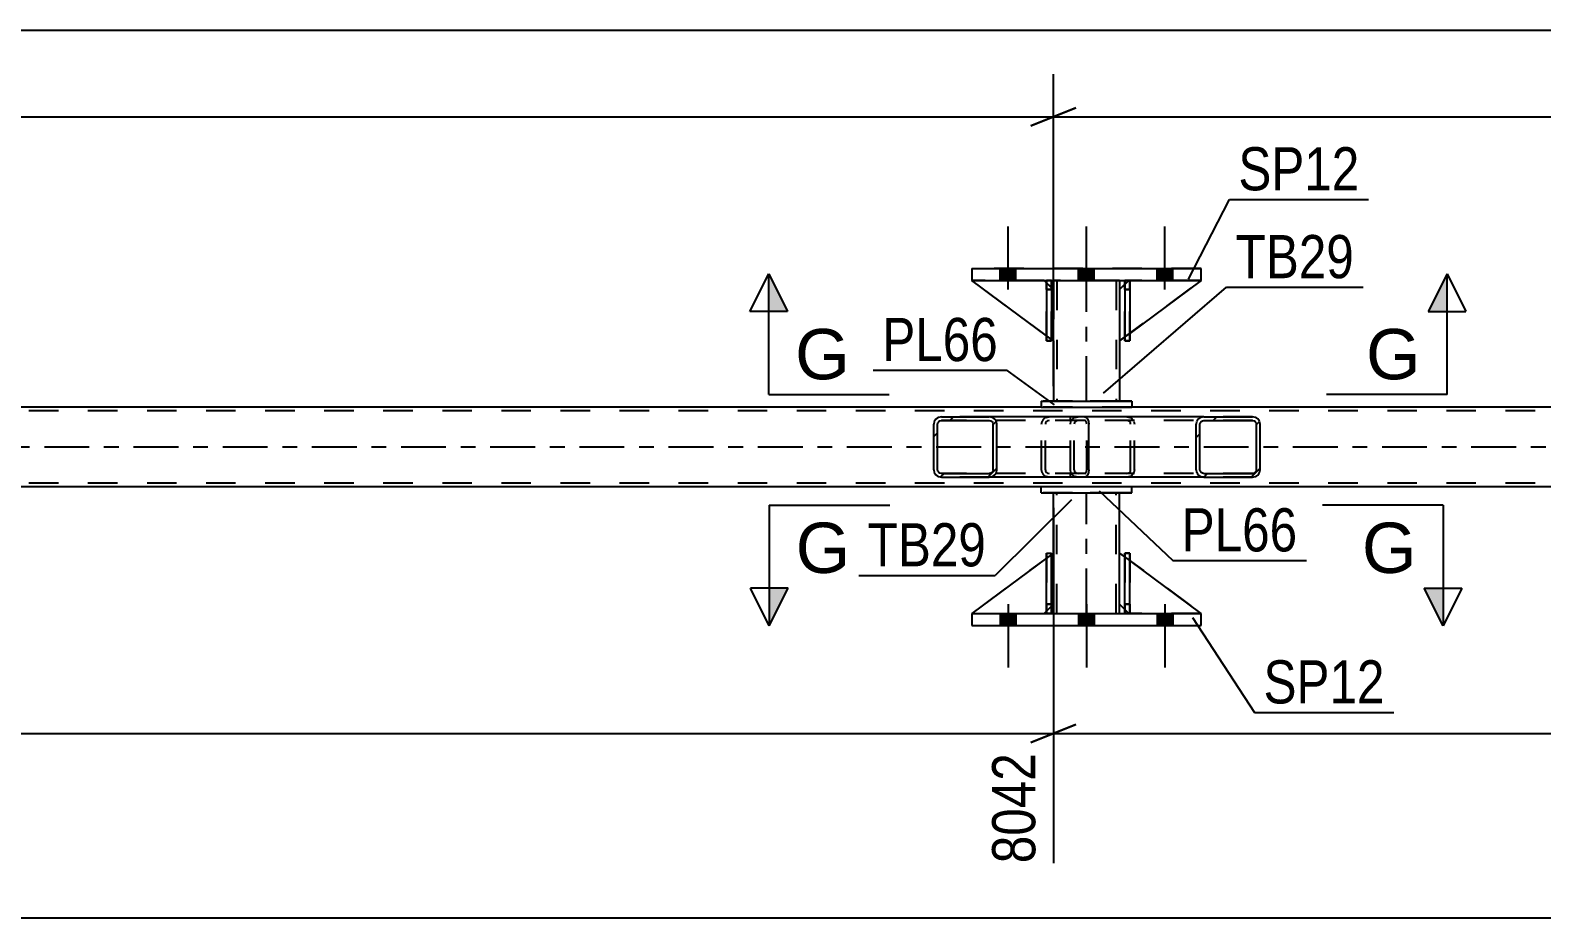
# Model space of a CAD drawing. Header units: millimetres. Extents: x 0 to 841, y 0 to 594.
# Drawn here: x 256.2 to 356.5, y 234.3 to 293.2 of the extents above; entities that cross this region are included whole.
import ezdxf

# ---------------------------------------------------------------- set-up
doc = ezdxf.new("R2010")
doc.units = ezdxf.units.MM
doc.linetypes.add('DXK_LINE_DOT2', pattern=[3.9198, 1.9599, -1.9599])
doc.linetypes.add('DXK_LINE_DOT3', pattern=[5.9187, 2.979, -0.9799, 0.9799, -0.9799])
doc.styles.add('Arial', font='arial.ttf', dxfattribs={"height": 0.2})
doc.styles.add('Arial Narrow', font='ARIALN.TTF', dxfattribs={"height": 0.2})

# ---------------------------------------------------------------- blocks, each defined once
blk = doc.blocks.new('Bolt-232924665-3500 - 3479')
at = {"linetype": 'Continuous'}
for points in [[(320.56, 276.58), (321.6, 276.58), (321.6, 277.38), (320.56, 277.38)], [(320.56, 276.58), (321.6, 276.58), (321.6, 277.38), (320.56, 277.38)], [(320.56, 276.58), (321.6, 276.58), (321.6, 277.38), (320.56, 277.38)], [(325.76, 276.58), (326.8, 276.58), (326.8, 277.38), (325.76, 277.38)], [(325.76, 276.58), (326.8, 276.58), (326.8, 277.38), (325.76, 277.38)], [(330.96, 276.58), (332, 276.58), (332, 277.38), (330.96, 277.38)], [(330.96, 276.58), (332, 276.58), (332, 277.38), (330.96, 277.38)], [(330.96, 276.58), (332, 276.58), (332, 277.38), (330.96, 277.38)]]:
    blk.add_hatch(color=1, dxfattribs=at).paths.add_polyline_path(points)
at = {"color": 1, "linetype": 'Continuous'}
for p, q in [((321.08, 275.98), (321.08, 280.18)), ((321.08, 275.98), (321.08, 280.18)), ((321.08, 275.98), (321.08, 280.18)), ((326.28, 275.98), (326.28, 280.18)), ((326.28, 275.98), (326.28, 280.18)), ((331.48, 275.98), (331.48, 280.18)), ((331.48, 275.98), (331.48, 280.18)), ((331.48, 275.98), (331.48, 280.18)), ((320.56, 276.58), (320.56, 277.38)), ((320.56, 276.58), (320.56, 277.38)), ((320.56, 276.58), (320.56, 277.38)), ((321.6, 276.58), (321.6, 277.38)), ((321.6, 276.58), (321.6, 277.38)), ((321.6, 276.58), (321.6, 277.38)), ((325.76, 276.58), (325.76, 277.38)), ((325.76, 276.58), (325.76, 277.38)), ((326.8, 276.58), (326.8, 277.38)), ((326.8, 276.58), (326.8, 277.38)), ((330.96, 276.58), (330.96, 277.38)), ((330.96, 276.58), (330.96, 277.38)), ((330.96, 276.58), (330.96, 277.38)), ((332, 276.58), (332, 277.38)), ((332, 276.58), (332, 277.38)), ((332, 276.58), (332, 277.38))]:
    blk.add_line(p, q, dxfattribs=at)
blk = doc.blocks.new('Bolt-232924665-3501 - 3479')
at = {"linetype": 'Continuous'}
for points in [[(321.6, 254.5), (320.56, 254.5), (320.56, 253.7), (321.6, 253.7)], [(321.6, 254.5), (320.56, 254.5), (320.56, 253.7), (321.6, 253.7)], [(321.6, 254.5), (320.56, 254.5), (320.56, 253.7), (321.6, 253.7)], [(326.8, 254.5), (325.76, 254.5), (325.76, 253.7), (326.8, 253.7)], [(326.8, 254.5), (325.76, 254.5), (325.76, 253.7), (326.8, 253.7)], [(332, 254.5), (330.96, 254.5), (330.96, 253.7), (332, 253.7)], [(332, 254.5), (330.96, 254.5), (330.96, 253.7), (332, 253.7)], [(332, 254.5), (330.96, 254.5), (330.96, 253.7), (332, 253.7)]]:
    blk.add_hatch(color=1, dxfattribs=at).paths.add_polyline_path(points)
at = {"color": 1, "linetype": 'Continuous'}
for p, q in [((321.08, 255.1), (321.08, 250.9)), ((321.08, 255.1), (321.08, 250.9)), ((321.08, 255.1), (321.08, 250.9)), ((326.28, 255.1), (326.28, 250.9)), ((326.28, 255.1), (326.28, 250.9)), ((331.48, 255.1), (331.48, 250.9)), ((331.48, 255.1), (331.48, 250.9)), ((331.48, 255.1), (331.48, 250.9)), ((320.56, 254.5), (320.56, 253.7)), ((320.56, 254.5), (320.56, 253.7)), ((320.56, 254.5), (320.56, 253.7)), ((321.6, 254.5), (321.6, 253.7)), ((321.6, 254.5), (321.6, 253.7)), ((321.6, 254.5), (321.6, 253.7)), ((325.76, 254.5), (325.76, 253.7)), ((325.76, 254.5), (325.76, 253.7)), ((326.8, 254.5), (326.8, 253.7)), ((326.8, 254.5), (326.8, 253.7)), ((330.96, 254.5), (330.96, 253.7)), ((330.96, 254.5), (330.96, 253.7)), ((330.96, 254.5), (330.96, 253.7)), ((332, 254.5), (332, 253.7)), ((332, 254.5), (332, 253.7)), ((332, 254.5), (332, 253.7))]:
    blk.add_line(p, q, dxfattribs=at)
blk = doc.blocks.new('Part-232924665-3573 - 3479')
at = {"color": 7, "linetype": 'DXK_LINE_DOT2'}
for p, q in [((724.51, 267.94), (61.8, 267.94)), ((329.28, 268.18), (323.28, 268.18)), ((724.51, 263.14), (61.8, 263.14))]:
    blk.add_line(p, q, dxfattribs=at)
at = {"color": 2, "linetype": 'Continuous'}
for p, q in [((323.28, 268.18), (159.01, 268.18)), ((578.69, 268.18), (329.28, 268.18)), ((578.69, 262.9), (61.8, 262.9))]:
    blk.add_line(p, q, dxfattribs=at)
at = {"color": 7, "linetype": 'DXK_LINE_DOT3'}
blk.add_line((61.8, 265.54), (724.17, 265.54), dxfattribs=at)
blk = doc.blocks.new('Part-232924665-3678 - 3479')
at = {"color": 2, "linetype": 'Continuous'}
for p, q in [((323.28, 268.58), (329.28, 268.58)), ((323.28, 268.58), (323.28, 268.18)), ((323.28, 268.18), (329.28, 268.18)), ((329.28, 268.58), (329.28, 268.18))]:
    blk.add_line(p, q, dxfattribs=at)
at = {"color": 7, "linetype": 'DXK_LINE_DOT2'}
for p, q in [((323.28, 268.58), (323.28, 268.58)), ((329.28, 268.58), (323.28, 268.58)), ((323.28, 268.18), (329.28, 268.18)), ((329.28, 268.58), (329.28, 268.58))]:
    blk.add_line(p, q, dxfattribs=at)
blk = doc.blocks.new('Part-232924665-3690 - 3479')
at = {"linetype": 'Continuous'}
h = blk.add_hatch(dxfattribs=at)
h.set_pattern_fill('', scale=0.7, style=0, pattern_type=0)
h.set_pattern_definition([(45, (320.295, 267.2436), (-1.57154, 1.57154), [])])
h.paths.add_polyline_path([(320.33, 267.06), (320.3, 267.24), (320.19, 267.4), (320.02, 267.5), (319.83, 267.54), (316.65, 267.54), (316.45, 267.5), (316.29, 267.4), (316.18, 267.24), (316.14, 267.06), (316.14, 264.02), (316.18, 263.84), (316.29, 263.68), (316.45, 263.58), (316.65, 263.54), (319.83, 263.54), (320.02, 263.58), (320.19, 263.68), (320.3, 263.84), (320.33, 264.02)])
h.paths.add_polyline_path([(320.06, 263.93), (320.01, 263.85), (319.93, 263.8), (319.83, 263.78), (316.65, 263.78), (316.55, 263.8), (316.47, 263.85), (316.41, 263.93), (316.39, 264.02), (316.39, 267.06), (316.41, 267.15), (316.47, 267.23), (316.55, 267.28), (316.65, 267.3), (319.83, 267.3), (319.93, 267.28), (320.01, 267.23), (320.06, 267.15), (320.08, 267.06), (320.08, 264.02)])
at = {"color": 2, "linetype": 'Continuous'}
for p, q in [((316.18, 267.24), (316.14, 267.06)), ((316.14, 264.02), (316.14, 267.06)), ((316.39, 267.06), (316.41, 267.15)), ((316.39, 264.02), (316.39, 267.06)), ((316.41, 267.15), (316.47, 267.23)), ((316.65, 267.54), (316.45, 267.5)), ((316.47, 267.23), (316.55, 267.28)), ((316.55, 267.28), (316.65, 267.3)), ((316.65, 267.54), (319.83, 267.54)), ((316.65, 267.3), (319.83, 267.3)), ((326.16, 267.54), (319.83, 267.54)), ((320.02, 267.5), (319.83, 267.54)), ((319.83, 267.3), (319.93, 267.28)), ((319.93, 267.28), (320.01, 267.23)), ((320.01, 267.23), (320.06, 267.15)), ((320.06, 267.15), (320.08, 267.06)), ((320.08, 264.02), (320.08, 267.06)), ((320.33, 267.06), (320.3, 267.24)), ((320.33, 264.02), (320.33, 267.06)), ((326.16, 267.54), (326.27, 267.5)), ((326.27, 267.5), (326.35, 267.4)), ((326.35, 267.4), (326.41, 267.24)), ((326.41, 267.24), (326.43, 267.06)), ((326.43, 264.02), (326.43, 267.06)), ((316.14, 264.02), (316.18, 263.84)), ((316.41, 263.93), (316.39, 264.02)), ((316.47, 263.85), (316.41, 263.93)), ((316.55, 263.8), (316.47, 263.85)), ((320.01, 263.85), (319.93, 263.8)), ((320.06, 263.93), (320.01, 263.85)), ((320.08, 264.02), (320.06, 263.93)), ((320.3, 263.84), (320.33, 264.02)), ((326.41, 263.84), (326.35, 263.68)), ((326.43, 264.02), (326.41, 263.84)), ((316.45, 263.58), (316.65, 263.54)), ((316.65, 263.78), (316.55, 263.8)), ((316.65, 263.78), (319.83, 263.78)), ((316.65, 263.54), (319.83, 263.54)), ((319.93, 263.8), (319.83, 263.78)), ((319.83, 263.54), (320.02, 263.58)), ((326.16, 263.54), (319.83, 263.54)), ((326.27, 263.58), (326.16, 263.54)), ((326.35, 263.68), (326.27, 263.58))]:
    blk.add_line(p, q, dxfattribs=at)
at = {"color": 7, "linetype": 'DXK_LINE_DOT2'}
for p, q in [((319.83, 267.54), (316.65, 267.54)), ((326.16, 267.3), (316.65, 267.3)), ((323.29, 267.06), (323.33, 267.24)), ((323.29, 264.02), (323.29, 267.06)), ((323.56, 267.15), (323.55, 267.06)), ((323.55, 264.02), (323.55, 267.06)), ((323.62, 267.23), (323.56, 267.15)), ((323.6, 267.5), (323.8, 267.54)), ((323.7, 267.28), (323.62, 267.23)), ((323.8, 267.3), (323.7, 267.28)), ((325.21, 267.3), (325.21, 267.54)), ((326.21, 267.28), (326.16, 267.3)), ((326.26, 267.23), (326.21, 267.28)), ((326.29, 267.15), (326.26, 267.23)), ((326.3, 267.06), (326.29, 267.15)), ((326.3, 264.02), (326.3, 267.06)), ((323.33, 263.84), (323.29, 264.02)), ((323.55, 264.02), (323.56, 263.93)), ((323.56, 263.93), (323.62, 263.85)), ((323.62, 263.85), (323.7, 263.8)), ((326.21, 263.8), (326.26, 263.85)), ((326.26, 263.85), (326.29, 263.93)), ((326.29, 263.93), (326.3, 264.02)), ((326.16, 263.78), (316.65, 263.78)), ((319.83, 263.54), (316.65, 263.54)), ((323.8, 263.54), (323.6, 263.58)), ((323.7, 263.8), (323.8, 263.78)), ((325.21, 263.54), (325.21, 263.78)), ((326.16, 263.78), (326.21, 263.8))]:
    blk.add_line(p, q, dxfattribs=at)
at = {"color": 2, "linetype": 'Continuous'}
for centre, start, end in [((316.63, 267.04), 111.1941, 156.1506), ((319.85, 267.04), 23.8494, 68.8059), ((316.63, 264.04), 203.8494, 248.8059), ((319.85, 264.04), 291.1941, 336.1506)]:
    blk.add_arc(centre, 0.492, start, end, dxfattribs=at)
at = {"color": 7, "linetype": 'DXK_LINE_DOT2'}
for centre, start, end in [((323.78, 267.04), 111.1941, 156.1506), ((323.78, 264.04), 203.8494, 248.8059)]:
    blk.add_arc(centre, 0.492, start, end, dxfattribs=at)
blk = doc.blocks.new('Part-232924665-3707 - 3479')
at = {"color": 2, "linetype": 'Continuous'}
for p, q in [((324.08, 276.58), (324.08, 275.98)), ((328.48, 276.58), (328.48, 275.98)), ((324.08, 272.58), (324.08, 268.58)), ((328.48, 272.58), (328.48, 268.58))]:
    blk.add_line(p, q, dxfattribs=at)
at = {"color": 7, "linetype": 'DXK_LINE_DOT2'}
for p, q in [((328.48, 276.58), (324.08, 276.58)), ((324.08, 275.98), (324.08, 272.58)), ((324.32, 276.58), (324.32, 268.58)), ((328.24, 276.58), (328.24, 268.58)), ((328.48, 275.98), (328.48, 272.58)), ((328.48, 268.58), (324.08, 268.58))]:
    blk.add_line(p, q, dxfattribs=at)
at = {"color": 7, "linetype": 'DXK_LINE_DOT3'}
blk.add_line((326.28, 268.58), (326.28, 276.58), dxfattribs=at)
blk = doc.blocks.new('Part-232924665-3709 - 3479')
at = {"color": 7, "linetype": 'DXK_LINE_DOT2'}
for p, q in [((328.83, 275.98), (328.83, 276.58)), ((328.83, 276.58), (328.83, 276.58)), ((328.83, 276.58), (328.83, 272.58)), ((329.15, 276.58), (328.83, 276.58)), ((328.83, 272.58), (328.83, 275.98)), ((328.83, 275.98), (329.15, 275.98)), ((329.15, 275.98), (329.15, 276.58)), ((329.15, 272.58), (329.15, 276.58)), ((329.15, 275.98), (329.15, 272.58)), ((328.83, 272.58), (329.15, 272.58))]:
    blk.add_line(p, q, dxfattribs=at)
blk = doc.blocks.new('Part-232924665-3710 - 3479')
at = {"color": 7, "linetype": 'DXK_LINE_DOT2'}
for p, q in [((323.63, 275.98), (323.63, 276.58)), ((323.63, 276.58), (323.63, 276.58)), ((323.63, 276.58), (323.63, 272.58)), ((323.95, 276.58), (323.63, 276.58)), ((323.63, 272.58), (323.63, 275.98)), ((323.63, 275.98), (323.95, 275.98)), ((323.95, 275.98), (323.95, 276.58)), ((323.95, 272.58), (323.95, 276.58)), ((323.95, 275.98), (323.95, 272.58)), ((323.63, 272.58), (323.95, 272.58))]:
    blk.add_line(p, q, dxfattribs=at)
blk = doc.blocks.new('Part-232924665-3715 - 3479')
at = {"color": 2, "linetype": 'Continuous'}
for p, q in [((318.68, 254.5), (318.68, 253.7)), ((318.68, 254.5), (333.88, 254.5)), ((333.88, 253.7), (333.88, 254.5)), ((318.68, 253.7), (333.88, 253.7))]:
    blk.add_line(p, q, dxfattribs=at)
at = {"color": 7, "linetype": 'DXK_LINE_DOT2'}
for p, q in [((318.68, 254.5), (333.88, 254.5)), ((318.68, 253.7), (333.88, 253.7))]:
    blk.add_line(p, q, dxfattribs=at)
blk = doc.blocks.new('Part-232924665-3720 - 3479')
at = {"color": 2, "linetype": 'Continuous'}
for p, q in [((318.68, 277.38), (333.88, 277.38)), ((318.68, 277.38), (318.68, 276.58)), ((333.88, 276.58), (333.88, 277.38)), ((318.68, 276.58), (333.88, 276.58))]:
    blk.add_line(p, q, dxfattribs=at)
at = {"color": 7, "linetype": 'DXK_LINE_DOT2'}
for p, q in [((333.88, 277.38), (318.68, 277.38)), ((318.68, 276.58), (333.88, 276.58))]:
    blk.add_line(p, q, dxfattribs=at)
blk = doc.blocks.new('Part-232924665-3725 - 3479')
at = {"color": 2, "linetype": 'Continuous'}
for p, q in [((324.08, 258.5), (324.08, 262.5)), ((328.48, 258.5), (328.48, 262.5)), ((324.08, 254.5), (324.08, 255.1)), ((328.48, 254.5), (328.48, 255.1))]:
    blk.add_line(p, q, dxfattribs=at)
at = {"color": 7, "linetype": 'DXK_LINE_DOT2'}
for p, q in [((328.48, 262.5), (324.08, 262.5)), ((324.32, 254.5), (324.32, 262.5)), ((328.24, 254.5), (328.24, 262.5)), ((324.08, 255.1), (324.08, 258.5)), ((328.48, 255.1), (328.48, 258.5)), ((324.08, 254.5), (328.48, 254.5))]:
    blk.add_line(p, q, dxfattribs=at)
at = {"color": 7, "linetype": 'DXK_LINE_DOT3'}
blk.add_line((326.28, 254.5), (326.28, 262.5), dxfattribs=at)
blk = doc.blocks.new('Part-232924665-3730 - 3479')
at = {"color": 2, "linetype": 'Continuous'}
for p, q in [((329.28, 262.9), (323.28, 262.9)), ((323.28, 262.5), (323.28, 262.9)), ((329.28, 262.5), (329.28, 262.9)), ((323.28, 262.5), (329.28, 262.5))]:
    blk.add_line(p, q, dxfattribs=at)
at = {"color": 7, "linetype": 'DXK_LINE_DOT2'}
for p, q in [((329.28, 262.9), (323.28, 262.9)), ((323.28, 262.9), (323.28, 262.9)), ((329.28, 262.9), (329.28, 262.9)), ((329.28, 262.5), (323.28, 262.5))]:
    blk.add_line(p, q, dxfattribs=at)
blk = doc.blocks.new('Part-232924665-3741 - 3479')
at = {"linetype": 'Continuous'}
h = blk.add_hatch(dxfattribs=at)
h.set_pattern_fill('', scale=0.7, style=0, pattern_type=0)
h.set_pattern_definition([(45, (337.7733, 267.2436), (-1.57154, 1.57154), [])])
h.paths.add_polyline_path([(337.81, 267.06), (337.77, 267.24), (337.66, 267.4), (337.5, 267.5), (337.3, 267.54), (334.07, 267.54), (333.87, 267.5), (333.71, 267.4), (333.59, 267.24), (333.56, 267.06), (333.56, 264.02), (333.59, 263.84), (333.71, 263.68), (333.87, 263.58), (334.07, 263.54), (337.3, 263.54), (337.5, 263.58), (337.66, 263.68), (337.77, 263.84), (337.81, 264.02)])
h.paths.add_polyline_path([(337.54, 263.93), (337.48, 263.85), (337.4, 263.8), (337.3, 263.78), (334.07, 263.78), (333.97, 263.8), (333.89, 263.85), (333.83, 263.93), (333.81, 264.02), (333.81, 267.06), (333.83, 267.15), (333.89, 267.23), (333.97, 267.28), (334.07, 267.3), (337.3, 267.3), (337.4, 267.28), (337.48, 267.23), (337.54, 267.15), (337.56, 267.06), (337.56, 264.02)])
at = {"color": 7, "linetype": 'DXK_LINE_DOT2'}
for p, q in [((325.21, 267.06), (325.25, 267.24)), ((325.21, 264.02), (325.21, 267.06)), ((325.48, 267.15), (325.46, 267.06)), ((325.46, 264.02), (325.46, 267.06)), ((325.54, 267.23), (325.48, 267.15)), ((325.52, 267.5), (325.72, 267.54)), ((325.62, 267.28), (325.54, 267.23)), ((325.72, 267.3), (325.62, 267.28)), ((326.16, 267.54), (325.72, 267.54)), ((337.3, 267.3), (325.72, 267.3)), ((328.95, 267.54), (329.15, 267.5)), ((329.05, 267.28), (328.95, 267.3)), ((329.13, 267.23), (329.05, 267.28)), ((329.19, 267.15), (329.13, 267.23)), ((329.21, 267.06), (329.19, 267.15)), ((329.21, 264.02), (329.21, 267.06)), ((329.42, 267.24), (329.46, 267.06)), ((329.46, 264.02), (329.46, 267.06)), ((337.3, 267.54), (334.07, 267.54)), ((325.25, 263.84), (325.21, 264.02)), ((325.46, 264.02), (325.48, 263.93)), ((325.48, 263.93), (325.54, 263.85)), ((325.54, 263.85), (325.62, 263.8)), ((329.05, 263.8), (329.13, 263.85)), ((329.13, 263.85), (329.19, 263.93)), ((329.19, 263.93), (329.21, 264.02)), ((329.46, 264.02), (329.42, 263.84)), ((325.72, 263.54), (325.52, 263.58)), ((325.62, 263.8), (325.72, 263.78)), ((337.3, 263.78), (325.72, 263.78)), ((326.16, 263.54), (325.72, 263.54)), ((328.95, 263.78), (329.05, 263.8)), ((329.15, 263.58), (328.95, 263.54)), ((337.3, 263.54), (334.07, 263.54))]:
    blk.add_line(p, q, dxfattribs=at)
at = {"color": 2, "linetype": 'Continuous'}
for p, q in [((334.07, 267.54), (326.16, 267.54)), ((333.59, 267.24), (333.56, 267.06)), ((333.56, 264.02), (333.56, 267.06)), ((333.81, 267.06), (333.83, 267.15)), ((333.81, 264.02), (333.81, 267.06)), ((333.83, 267.15), (333.89, 267.23)), ((334.07, 267.54), (333.87, 267.5)), ((333.89, 267.23), (333.97, 267.28)), ((333.97, 267.28), (334.07, 267.3)), ((334.07, 267.54), (337.3, 267.54)), ((334.07, 267.3), (337.3, 267.3)), ((337.5, 267.5), (337.3, 267.54)), ((337.3, 267.3), (337.4, 267.28)), ((337.4, 267.28), (337.48, 267.23)), ((337.48, 267.23), (337.54, 267.15)), ((337.54, 267.15), (337.56, 267.06)), ((337.56, 264.02), (337.56, 267.06)), ((337.81, 267.06), (337.77, 267.24)), ((337.81, 264.02), (337.81, 267.06)), ((333.56, 264.02), (333.59, 263.84)), ((333.83, 263.93), (333.81, 264.02)), ((333.89, 263.85), (333.83, 263.93)), ((333.97, 263.8), (333.89, 263.85)), ((337.48, 263.85), (337.4, 263.8)), ((337.54, 263.93), (337.48, 263.85)), ((337.56, 264.02), (337.54, 263.93)), ((337.77, 263.84), (337.81, 264.02)), ((334.07, 263.54), (326.16, 263.54)), ((333.87, 263.58), (334.07, 263.54)), ((334.07, 263.78), (333.97, 263.8)), ((334.07, 263.78), (337.3, 263.78)), ((334.07, 263.54), (337.3, 263.54)), ((337.4, 263.8), (337.3, 263.78)), ((337.3, 263.54), (337.5, 263.58))]:
    blk.add_line(p, q, dxfattribs=at)
at = {"color": 7, "linetype": 'DXK_LINE_DOT2'}
for centre, start, end in [((325.7, 267.04), 110.7583, 155.68), ((328.97, 267.04), 24.32, 69.2417), ((325.7, 264.04), 204.32, 249.2417), ((328.97, 264.04), 290.7583, 335.68)]:
    blk.add_arc(centre, 0.496, start, end, dxfattribs=at)
at = {"color": 2, "linetype": 'Continuous'}
for centre, start, end in [((334.05, 267.04), 110.7583, 155.68), ((337.32, 267.04), 24.32, 69.2417), ((334.05, 264.04), 204.32, 249.2417), ((337.32, 264.04), 290.7583, 335.68)]:
    blk.add_arc(centre, 0.496, start, end, dxfattribs=at)
blk = doc.blocks.new('Part-232924665-3760 - 3479')
at = {"color": 2, "linetype": 'Continuous'}
for p, q in [((328.83, 276.33), (328.48, 275.98)), ((328.48, 275.98), (328.48, 272.58)), ((333.88, 276.58), (329.15, 273.08)), ((328.83, 272.84), (328.48, 272.58))]:
    blk.add_line(p, q, dxfattribs=at)
at = {"color": 7, "linetype": 'DXK_LINE_DOT2'}
for p, q in [((329.08, 276.58), (328.83, 276.33)), ((333.88, 276.58), (329.08, 276.58)), ((329.15, 273.08), (328.83, 272.84))]:
    blk.add_line(p, q, dxfattribs=at)
blk = doc.blocks.new('Part-232924665-3761 - 3479')
at = {"color": 7, "linetype": 'DXK_LINE_DOT2'}
for p, q in [((329.08, 276.58), (328.48, 275.98)), ((328.48, 272.58), (333.88, 276.58)), ((328.48, 275.98), (328.48, 272.58)), ((333.88, 276.58), (329.08, 276.58))]:
    blk.add_line(p, q, dxfattribs=at)
blk = doc.blocks.new('Part-232924665-3762 - 3479')
at = {"color": 2, "linetype": 'Continuous'}
for p, q in [((323.63, 272.91), (318.68, 276.58)), ((323.63, 276.43), (323.48, 276.58)), ((324.08, 275.98), (323.95, 276.11)), ((324.08, 275.98), (324.08, 275.98)), ((324.08, 272.58), (324.08, 275.98)), ((323.95, 272.67), (324.08, 272.58)), ((324.08, 272.58), (324.08, 272.58))]:
    blk.add_line(p, q, dxfattribs=at)
at = {"color": 7, "linetype": 'DXK_LINE_DOT2'}
for p, q in [((323.48, 276.58), (318.68, 276.58)), ((323.48, 276.58), (324.08, 275.98)), ((323.95, 276.11), (323.63, 276.43)), ((324.08, 275.98), (324.08, 272.58)), ((323.95, 272.67), (323.63, 272.91))]:
    blk.add_line(p, q, dxfattribs=at)
blk = doc.blocks.new('Part-232924665-3763 - 3479')
at = {"color": 7, "linetype": 'DXK_LINE_DOT2'}
for p, q in [((324.08, 272.58), (318.68, 276.58)), ((318.68, 276.58), (323.48, 276.58)), ((323.48, 276.58), (324.08, 275.98)), ((324.08, 275.98), (323.48, 276.58)), ((324.08, 275.98), (324.08, 272.58)), ((324.08, 275.98), (324.08, 275.98)), ((324.08, 275.98), (324.08, 272.58))]:
    blk.add_line(p, q, dxfattribs=at)
blk = doc.blocks.new('Part-232924665-3764 - 3479')
at = {"color": 2, "linetype": 'Continuous'}
for p, q in [((329.15, 276.58), (328.83, 276.58)), ((328.83, 276.58), (328.83, 272.58)), ((329.15, 276.58), (329.15, 276.58)), ((329.15, 276.58), (329.15, 272.58)), ((329.15, 272.58), (328.83, 272.58))]:
    blk.add_line(p, q, dxfattribs=at)
at = {"color": 7, "linetype": 'DXK_LINE_DOT2'}
for p, q in [((328.83, 275.98), (328.83, 276.58)), ((329.15, 275.98), (328.83, 275.98)), ((328.83, 275.98), (328.83, 272.58)), ((329.15, 275.98), (329.15, 276.58)), ((329.15, 276.58), (329.15, 276.58)), ((329.15, 272.58), (329.15, 275.98))]:
    blk.add_line(p, q, dxfattribs=at)
blk = doc.blocks.new('Part-232924665-3765 - 3479')
at = {"color": 2, "linetype": 'Continuous'}
for p, q in [((323.95, 276.58), (323.63, 276.58)), ((323.63, 276.58), (323.63, 272.58)), ((323.95, 276.58), (323.95, 276.58)), ((323.95, 276.58), (323.95, 272.58)), ((323.95, 272.58), (323.63, 272.58))]:
    blk.add_line(p, q, dxfattribs=at)
at = {"color": 7, "linetype": 'DXK_LINE_DOT2'}
for p, q in [((323.63, 275.98), (323.63, 276.58)), ((323.95, 275.98), (323.63, 275.98)), ((323.63, 275.98), (323.63, 272.58)), ((323.95, 275.98), (323.95, 276.58)), ((323.95, 276.58), (323.95, 276.58)), ((323.95, 272.58), (323.95, 275.98))]:
    blk.add_line(p, q, dxfattribs=at)
blk = doc.blocks.new('Part-232924665-3786 - 3479')
at = {"color": 2, "linetype": 'Continuous'}
for p, q in [((328.48, 255.1), (328.48, 258.5)), ((328.83, 258.24), (328.48, 258.5)), ((333.88, 254.5), (329.15, 258)), ((328.83, 254.75), (328.48, 255.1))]:
    blk.add_line(p, q, dxfattribs=at)
at = {"color": 7, "linetype": 'DXK_LINE_DOT2'}
for p, q in [((329.15, 258), (328.83, 258.24)), ((329.08, 254.5), (328.83, 254.75)), ((333.88, 254.5), (329.08, 254.5)), ((333.88, 254.5), (333.88, 254.5)), ((333.88, 254.5), (333.88, 254.5))]:
    blk.add_line(p, q, dxfattribs=at)
blk = doc.blocks.new('Part-232924665-3787 - 3479')
at = {"color": 7, "linetype": 'DXK_LINE_DOT2'}
for p, q in [((328.48, 255.1), (328.48, 258.5)), ((328.48, 258.5), (333.88, 254.5)), ((329.08, 254.5), (328.48, 255.1)), ((333.88, 254.5), (329.08, 254.5))]:
    blk.add_line(p, q, dxfattribs=at)
blk = doc.blocks.new('Part-232924665-3789 - 3479')
at = {"color": 2, "linetype": 'Continuous'}
for p, q in [((323.63, 258.17), (318.68, 254.5)), ((324.08, 258.5), (323.95, 258.41)), ((324.08, 255.1), (324.08, 258.5)), ((324.08, 255.1), (323.95, 254.97)), ((324.08, 255.1), (324.08, 255.1)), ((323.63, 254.65), (323.48, 254.5))]:
    blk.add_line(p, q, dxfattribs=at)
at = {"color": 7, "linetype": 'DXK_LINE_DOT2'}
for p, q in [((323.95, 258.41), (323.63, 258.17)), ((324.08, 255.1), (324.08, 258.5)), ((324.08, 255.1), (323.48, 254.5)), ((323.95, 254.97), (323.63, 254.65)), ((318.68, 254.5), (323.48, 254.5))]:
    blk.add_line(p, q, dxfattribs=at)
blk = doc.blocks.new('Part-232924665-3790 - 3479')
at = {"color": 7, "linetype": 'DXK_LINE_DOT2'}
for p, q in [((324.08, 258.5), (318.68, 254.5)), ((324.08, 255.1), (324.08, 258.5)), ((324.08, 258.5), (324.08, 255.1)), ((323.48, 254.5), (324.08, 255.1)), ((324.08, 255.1), (323.48, 254.5)), ((324.08, 255.1), (324.08, 255.1)), ((318.68, 254.5), (323.48, 254.5))]:
    blk.add_line(p, q, dxfattribs=at)
blk = doc.blocks.new('Part-232924665-3791 - 3479')
at = {"color": 2, "linetype": 'Continuous'}
for p, q in [((328.83, 254.5), (328.83, 258.5)), ((328.83, 258.5), (329.15, 258.5)), ((329.15, 254.5), (329.15, 258.5)), ((328.83, 254.5), (328.83, 254.5)), ((329.15, 254.5), (328.83, 254.5))]:
    blk.add_line(p, q, dxfattribs=at)
at = {"color": 7, "linetype": 'DXK_LINE_DOT2'}
for p, q in [((328.83, 258.5), (328.83, 255.1)), ((329.15, 255.1), (329.15, 258.5)), ((328.83, 255.1), (328.83, 254.5)), ((328.83, 255.1), (329.15, 255.1)), ((329.15, 254.5), (329.15, 255.1)), ((329.15, 254.5), (329.15, 254.5))]:
    blk.add_line(p, q, dxfattribs=at)
blk = doc.blocks.new('Part-232924665-3792 - 3479')
at = {"color": 2, "linetype": 'Continuous'}
for p, q in [((323.63, 254.5), (323.63, 258.5)), ((323.63, 258.5), (323.95, 258.5)), ((323.95, 254.5), (323.95, 258.5)), ((323.63, 254.5), (323.63, 254.5)), ((323.95, 254.5), (323.63, 254.5))]:
    blk.add_line(p, q, dxfattribs=at)
at = {"color": 7, "linetype": 'DXK_LINE_DOT2'}
for p, q in [((323.63, 258.5), (323.63, 255.1)), ((323.95, 255.1), (323.95, 258.5)), ((323.63, 255.1), (323.63, 254.5)), ((323.63, 255.1), (323.95, 255.1)), ((323.95, 254.5), (323.95, 255.1)), ((323.95, 254.5), (323.95, 254.5))]:
    blk.add_line(p, q, dxfattribs=at)
blk = doc.blocks.new('Part-232924665-3793 - 3479')
at = {"color": 7, "linetype": 'DXK_LINE_DOT2'}
for p, q in [((329.15, 258.5), (328.83, 258.5)), ((328.83, 255.1), (328.83, 258.5)), ((328.83, 258.5), (328.83, 254.5)), ((329.15, 258.5), (329.15, 255.1)), ((329.15, 254.5), (329.15, 258.5)), ((329.15, 255.1), (328.83, 255.1)), ((328.83, 254.5), (328.83, 255.1)), ((329.15, 255.1), (329.15, 254.5)), ((329.15, 254.5), (328.83, 254.5)), ((329.15, 254.5), (329.15, 254.5))]:
    blk.add_line(p, q, dxfattribs=at)
blk = doc.blocks.new('Part-232924665-3794 - 3479')
at = {"color": 7, "linetype": 'DXK_LINE_DOT2'}
for p, q in [((323.63, 258.5), (323.95, 258.5)), ((323.63, 255.1), (323.63, 258.5)), ((323.63, 258.5), (323.63, 254.5)), ((323.95, 258.5), (323.95, 255.1)), ((323.95, 254.5), (323.95, 258.41)), ((323.95, 255.1), (323.63, 255.1)), ((323.63, 254.5), (323.63, 255.1)), ((323.95, 255.1), (323.95, 254.5)), ((323.95, 254.5), (323.63, 254.5)), ((323.95, 254.5), (323.95, 254.5))]:
    blk.add_line(p, q, dxfattribs=at)
blk = doc.blocks.new('StraightDimension-232924665-29143 - 3479')
at = {"color": 7, "linetype": 'Continuous'}
for p, q in [((324.08, 269.58), (324.08, 290.29)), ((325.58, 288.04), (322.58, 286.84)), ((324.08, 287.44), (579.49, 287.44))]:
    blk.add_line(p, q, dxfattribs=at)
blk = doc.blocks.new('StraightDimension-232924665-29144 - 3479')
at = {"color": 7, "linetype": 'Continuous'}
for p, q in [((324.08, 269.58), (324.08, 290.29)), ((322.58, 286.84), (325.58, 288.04)), ((153.81, 287.44), (324.08, 287.44))]:
    blk.add_line(p, q, dxfattribs=at)
blk = doc.blocks.new('StraightDimension-232924665-29074 - 3479')
at = {"color": 7, "linetype": 'Continuous'}
for p, q in [((324.08, 261.5), (324.08, 237.92)), ((325.58, 247.13), (322.58, 245.93)), ((324.08, 246.53), (579.49, 246.53))]:
    blk.add_line(p, q, dxfattribs=at)
blk = doc.blocks.new('StraightDimension-232924665-17320 - 3479')
at = {"color": 7, "linetype": 'Continuous'}
blk.add_line((49.06, 234.3), (725.81, 234.3), dxfattribs=at)
blk = doc.blocks.new('StraightDimension-232924665-29075 - 3479')
at = {"color": 7, "linetype": 'Continuous'}
for p, q in [((324.08, 261.5), (324.08, 237.92)), ((322.58, 245.93), (325.58, 247.13)), ((153.81, 246.53), (324.08, 246.53))]:
    blk.add_line(p, q, dxfattribs=at)
at = {"color": 0, "linetype": 'Continuous'}
blk.add_wipeout([(323.48, 245.83), (319.28, 245.83), (319.28, 237.32), (323.48, 237.32)], dxfattribs=at)
at = {"color": 3, "linetype": 'Continuous', "style": 'Arial Narrow'}
blk.add_text('8042', height=2.863, rotation=90.0002, dxfattribs=at).set_placement((322.88, 237.92))
blk = doc.blocks.new('StraightDimension-232924665-29228 - 3479')
at = {"color": 7, "linetype": 'Continuous'}
blk.add_line((49.7, 293.19), (725.18, 293.19), dxfattribs=at)
blk = doc.blocks.new('Mark-232924665-3703 - 3479')
at = {"color": 30, "linetype": 'Continuous'}
for p, q in [((327.41, 269.1), (335.58, 276.14)), ((335.58, 276.14), (344.64, 276.14))]:
    blk.add_line(p, q, dxfattribs=at)
at = {"color": 0}
blk.add_wipeout([(344.04, 276.74), (344.04, 279.74), (336.18, 279.74), (336.18, 276.74)], dxfattribs=at)
blk.add_wipeout([(344.04, 276.74), (344.04, 279.74), (336.18, 279.74), (336.18, 276.74)], dxfattribs=at)
at = {"color": 3, "style": 'Arial Narrow'}
blk.add_text('TB29', height=2.863, dxfattribs=at).set_placement((336.18, 276.74))
blk = doc.blocks.new('Mark-232924665-3674 - 3479')
at = {"color": 30, "linetype": 'Continuous'}
for p in [(312.13, 270.64), (324.16, 268.33)]:
    blk.add_line(p, (321, 270.64), dxfattribs=at)
at = {"color": 0}
blk.add_wipeout([(320.4, 271.24), (320.4, 274.24), (312.73, 274.24), (312.73, 271.24)], dxfattribs=at)
blk.add_wipeout([(320.4, 271.24), (320.4, 274.24), (312.73, 274.24), (312.73, 271.24)], dxfattribs=at)
at = {"color": 3, "style": 'Arial Narrow'}
blk.add_text('PL66', height=2.863, dxfattribs=at).set_placement((312.73, 271.24))
blk = doc.blocks.new('Mark-232924665-3711 - 3479')
at = {"color": 30, "linetype": 'Continuous'}
for p, q in [((333.32, 254.22), (337.43, 247.92)), ((337.43, 247.92), (346.67, 247.92))]:
    blk.add_line(p, q, dxfattribs=at)
at = {"color": 0}
blk.add_wipeout([(346.07, 248.52), (346.07, 251.52), (338.03, 251.52), (338.03, 248.52)], dxfattribs=at)
blk.add_wipeout([(346.07, 248.52), (346.07, 251.52), (338.03, 251.52), (338.03, 248.52)], dxfattribs=at)
at = {"color": 3, "style": 'Arial Narrow'}
blk.add_text('SP12', height=2.863, dxfattribs=at).set_placement((338.03, 248.52))
blk = doc.blocks.new('Mark-232924665-3716 - 3479')
at = {"color": 30, "linetype": 'Continuous'}
for p, q in [((333.04, 276.67), (335.76, 281.97)), ((335.76, 281.97), (345, 281.97))]:
    blk.add_line(p, q, dxfattribs=at)
at = {"color": 0}
blk.add_wipeout([(344.4, 282.57), (344.4, 285.57), (336.36, 285.57), (336.36, 282.57)], dxfattribs=at)
blk.add_wipeout([(344.4, 282.57), (344.4, 285.57), (336.36, 285.57), (336.36, 282.57)], dxfattribs=at)
at = {"color": 3, "style": 'Arial Narrow'}
blk.add_text('SP12', height=2.863, dxfattribs=at).set_placement((336.36, 282.57))
blk = doc.blocks.new('Mark-232924665-3721 - 3479')
at = {"color": 30, "linetype": 'Continuous'}
for p in [(325.28, 262.04), (311.16, 257.02)]:
    blk.add_line(p, (320.21, 257.02), dxfattribs=at)
at = {"color": 0}
blk.add_wipeout([(319.61, 257.62), (319.61, 260.62), (311.76, 260.62), (311.76, 257.62)], dxfattribs=at)
blk.add_wipeout([(319.61, 257.62), (319.61, 260.62), (311.76, 260.62), (311.76, 257.62)], dxfattribs=at)
at = {"color": 3, "style": 'Arial Narrow'}
blk.add_text('TB29', height=2.863, dxfattribs=at).set_placement((311.76, 257.62))
blk = doc.blocks.new('Mark-232924665-3726 - 3479')
at = {"color": 30, "linetype": 'Continuous'}
for p, q in [((327.13, 262.63), (332, 258.01)), ((332, 258.01), (340.88, 258.01))]:
    blk.add_line(p, q, dxfattribs=at)
at = {"color": 0}
blk.add_wipeout([(340.28, 258.61), (340.28, 261.61), (332.6, 261.61), (332.6, 258.61)], dxfattribs=at)
blk.add_wipeout([(340.28, 258.61), (340.28, 261.61), (332.6, 261.61), (332.6, 258.61)], dxfattribs=at)
at = {"color": 3, "style": 'Arial Narrow'}
blk.add_text('PL66', height=2.863, dxfattribs=at).set_placement((332.6, 258.61))
blk = doc.blocks.new('SectionMark-232924665-3934 - 3479')
at = {"linetype": 'Continuous'}
for points in [[(306.44, 274.53), (305.19, 274.53), (305.19, 277.03)], [(350.21, 274.53), (348.96, 274.53), (350.21, 277.03)]]:
    blk.add_hatch(color=6, dxfattribs=at).paths.add_polyline_path(points)
at = {"color": 6, "linetype": 'Continuous'}
for p, q in [((303.94, 274.53), (305.19, 277.03)), ((305.19, 269.03), (305.19, 277.03)), ((305.19, 277.03), (306.44, 274.53)), ((350.21, 277.03), (348.96, 274.53)), ((350.21, 269.03), (350.21, 277.03)), ((350.21, 277.03), (351.46, 274.53)), ((306.44, 274.53), (303.94, 274.53)), ((348.96, 274.53), (351.46, 274.53)), ((305.19, 269.03), (313.19, 269.03)), ((350.21, 269.03), (342.21, 269.03))]:
    blk.add_line(p, q, dxfattribs=at)
at = {"color": 0, "linetype": 'Continuous'}
for points in [[(310.57, 270.03), (310.57, 273.53), (306.94, 273.53), (306.94, 270.03)], [(348.46, 270.03), (348.46, 273.53), (344.83, 273.53), (344.83, 270.03)]]:
    blk.add_wipeout(points, dxfattribs=at)
at = {"color": 3, "linetype": 'Continuous', "style": 'Arial'}
for p in [(306.94, 270.03), (344.83, 270.03)]:
    blk.add_text('G', height=3.34, dxfattribs=at).set_placement(p)
blk = doc.blocks.new('SectionMark-232924665-3938 - 3479')
at = {"linetype": 'Continuous'}
for points in [[(305.23, 256.18), (306.48, 256.18), (305.23, 253.68)], [(348.69, 256.18), (349.94, 256.18), (349.94, 253.68)]]:
    blk.add_hatch(color=6, dxfattribs=at).paths.add_polyline_path(points)
at = {"color": 6, "linetype": 'Continuous'}
for p, q in [((305.23, 261.68), (313.23, 261.68)), ((305.23, 261.68), (305.23, 253.68)), ((349.94, 261.68), (341.94, 261.68)), ((349.94, 261.68), (349.94, 253.68)), ((305.23, 253.68), (303.98, 256.18)), ((306.48, 256.18), (303.98, 256.18)), ((305.23, 253.68), (306.48, 256.18)), ((348.69, 256.18), (351.19, 256.18)), ((349.94, 253.68), (348.69, 256.18)), ((351.19, 256.18), (349.94, 253.68))]:
    blk.add_line(p, q, dxfattribs=at)
at = {"color": 0, "linetype": 'Continuous'}
for points in [[(310.61, 257.18), (310.61, 260.68), (306.98, 260.68), (306.98, 257.18)], [(348.19, 257.18), (348.19, 260.68), (344.56, 260.68), (344.56, 257.18)]]:
    blk.add_wipeout(points, dxfattribs=at)
at = {"color": 3, "linetype": 'Continuous', "style": 'Arial'}
for p in [(306.98, 257.18), (344.56, 257.18)]:
    blk.add_text('G', height=3.34, dxfattribs=at).set_placement(p)

msp = doc.modelspace()

# ---------------------------------------------------------------- block references
for name in ['Bolt-232924665-3500 - 3479', 'Part-232924665-3720 - 3479', 'Part-232924665-3762 - 3479', 'Part-232924665-3763 - 3479', 'Part-232924665-3710 - 3479', 'Part-232924665-3765 - 3479', 'Part-232924665-3707 - 3479', 'Part-232924665-3760 - 3479', 'Part-232924665-3761 - 3479', 'Part-232924665-3709 - 3479', 'Part-232924665-3764 - 3479', 'Part-232924665-3573 - 3479', 'Part-232924665-3678 - 3479', 'Part-232924665-3690 - 3479', 'Part-232924665-3741 - 3479', 'Part-232924665-3730 - 3479', 'Part-232924665-3725 - 3479', 'Part-232924665-3789 - 3479', 'Part-232924665-3790 - 3479', 'Part-232924665-3792 - 3479', 'Part-232924665-3794 - 3479', 'Part-232924665-3786 - 3479', 'Part-232924665-3787 - 3479', 'Part-232924665-3791 - 3479', 'Part-232924665-3793 - 3479', 'Bolt-232924665-3501 - 3479', 'Part-232924665-3715 - 3479']:
    msp.add_blockref(name, (0, 0))

# ---------------------------------------------------------------- next in the draw order: block references
for name in ['StraightDimension-232924665-29143 - 3479', 'StraightDimension-232924665-29074 - 3479']:
    msp.add_blockref(name, (0, 0))

# ---------------------------------------------------------------- next in the draw order: block references
for name in ['StraightDimension-232924665-29144 - 3479', 'StraightDimension-232924665-17320 - 3479']:
    msp.add_blockref(name, (0, 0))

# ---------------------------------------------------------------- next in the draw order: block references
for name in ['StraightDimension-232924665-29228 - 3479', 'Mark-232924665-3726 - 3479', 'StraightDimension-232924665-29075 - 3479', 'Mark-232924665-3711 - 3479']:
    msp.add_blockref(name, (0, 0))

# ---------------------------------------------------------------- next in the draw order: block references
for name in ['Mark-232924665-3703 - 3479', 'Mark-232924665-3674 - 3479', 'Mark-232924665-3721 - 3479']:
    msp.add_blockref(name, (0, 0))

# ---------------------------------------------------------------- next in the draw order: block references
for name in ['Mark-232924665-3716 - 3479', 'SectionMark-232924665-3938 - 3479']:
    msp.add_blockref(name, (0, 0))

# ---------------------------------------------------------------- next in the draw order: block references
msp.add_blockref('SectionMark-232924665-3934 - 3479', (0, 0))

doc.saveas('drawing.dxf')
